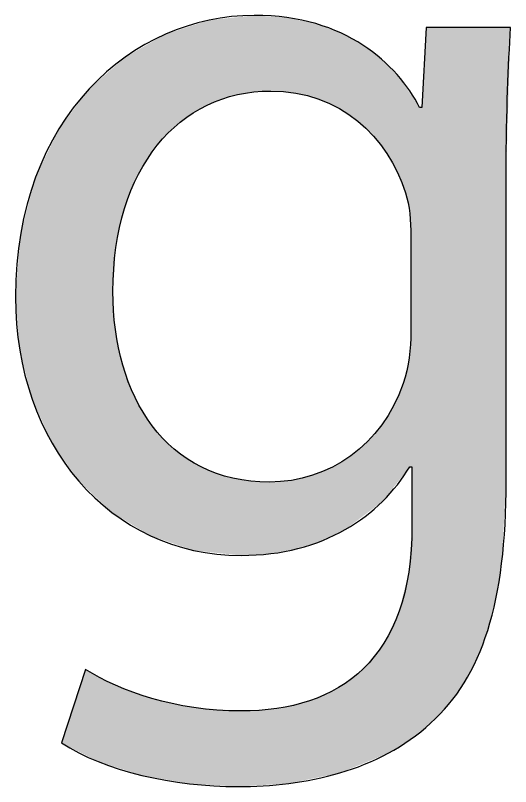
# Model space of a CAD drawing. Extents: x -102 to 434, y -1398 to -13.
# Drawn here: x -75.28 to -70.31, y -1180.09 to -1172.35 of the extents above; entities that cross this region are included whole.
import ezdxf

# ---------------------------------------------------------------- set-up
doc = ezdxf.new("R2010")
doc.units = 0
doc.layers.add('LAYER_1', color=7, linetype='CONTINUOUS')

# ---------------------------------------------------------------- blocks, each defined once
blk = doc.blocks.new('*U71')
at = {"layer": 'LAYER_1', "color": 250}
for points in [[(-73.0964, -1173.1555), (-73.2071, -1172.3813), (-73.0964, -1172.3697)], [(-73.0512, -1173.1426), (-73.0964, -1172.3697), (-73.0512, -1172.365)], [(-73.0479, -1173.1421), (-73.0512, -1172.365), (-73.0479, -1172.3647)], [(-73.0148, -1173.1367), (-73.0479, -1172.3647), (-73.0148, -1172.3612)], [(-72.9187, -1173.1208), (-73.0148, -1172.3612), (-72.9187, -1172.3511)], [(-72.8879, -1173.1158), (-72.9187, -1172.3511), (-72.8879, -1172.3479)], [(-72.8829, -1173.1155), (-72.8879, -1172.3479), (-72.8829, -1172.3474)], [(-72.7179, -1173.1067), (-72.7179, -1172.3583), (-72.7174, -1173.1067)], [(-72.7174, -1173.1067), (-72.7174, -1172.3583), (-72.6569, -1173.1117)], [(-72.6569, -1173.1117), (-72.6569, -1172.3623), (-72.5558, -1173.1201)], [(-72.5558, -1173.1201), (-72.5558, -1172.369), (-72.5351, -1173.1218)], [(-73.4945, -1173.3253), (-73.5333, -1172.4584), (-73.4945, -1172.4458)], [(-73.4911, -1173.3234), (-73.4945, -1172.4458), (-73.4911, -1172.4447)], [(-73.4878, -1173.3216), (-73.4911, -1172.4447), (-73.4878, -1172.4437)], [(-73.4154, -1173.2814), (-73.4878, -1172.4437), (-73.4154, -1172.4203)], [(-73.3551, -1173.2479), (-73.4154, -1172.4203), (-73.3551, -1172.4009)], [(-73.3364, -1173.2402), (-73.3551, -1172.4009), (-73.3364, -1172.3949)], [(-73.262, -1173.2095), (-73.3364, -1172.3949), (-73.262, -1172.3871)], [(-73.2071, -1173.1869), (-73.262, -1172.3871), (-73.2071, -1172.3813)], [(-72.5351, -1173.1218), (-72.5351, -1172.3734), (-72.5093, -1173.1239)], [(-72.5093, -1173.1239), (-72.5093, -1172.3788), (-72.4649, -1173.1276)], [(-72.4649, -1173.1276), (-72.4649, -1172.3881), (-72.444, -1173.133)], [(-72.444, -1173.133), (-72.444, -1172.3925), (-72.3292, -1173.1629)], [(-72.3292, -1173.1629), (-72.3292, -1172.4166), (-72.2981, -1173.171)], [(-72.2981, -1173.171), (-72.2981, -1172.4232), (-72.2662, -1173.1793)], [(-72.2662, -1173.1793), (-72.2662, -1172.4299), (-72.2343, -1173.1876)], [(-72.2343, -1173.1876), (-72.2343, -1172.4417), (-72.1948, -1173.2056)], [(-73.6856, -1173.4733), (-73.7457, -1172.5268), (-73.6856, -1172.5074)], [(-73.6249, -1173.4186), (-73.6856, -1172.5074), (-73.6249, -1172.4879)], [(-73.5566, -1173.3697), (-73.6249, -1172.4879), (-73.5566, -1172.4658)], [(-73.5333, -1173.3531), (-73.5566, -1172.4658), (-73.5333, -1172.4584)], [(-72.1948, -1173.2056), (-72.1948, -1172.4563), (-72.0985, -1173.2496)], [(-72.0985, -1173.2496), (-72.0985, -1172.4919), (-72.037, -1173.2777)], [(-72.037, -1173.2777), (-72.037, -1172.5146), (-72.027, -1173.2823)], [(-72.027, -1173.2823), (-72.027, -1172.5183), (-72.0223, -1173.2855)], [(-72.0223, -1173.2855), (-72.0223, -1172.5201), (-72.0124, -1173.2923)], [(-72.0124, -1173.2923), (-72.0124, -1172.5237), (-71.9701, -1173.3212)], [(-71.1564, -1179.4878), (-71.2003, -1173.2714), (-71.1564, -1172.4687)], [(-73.8562, -1173.651), (-73.907, -1172.612), (-73.8562, -1172.5831)], [(-73.8024, -1173.5909), (-73.8562, -1172.5831), (-73.8024, -1172.5525)], [(-73.7725, -1173.5574), (-73.8024, -1172.5525), (-73.7725, -1172.5354)], [(-73.7457, -1173.5273), (-73.7725, -1172.5354), (-73.7457, -1172.5268)], [(-71.9701, -1173.3212), (-71.9701, -1172.547), (-71.9137, -1173.3597)], [(-71.9137, -1173.3597), (-71.9137, -1172.5779), (-71.8436, -1173.4076)], [(-74.0115, -1173.885), (-74.0441, -1172.69), (-74.0115, -1172.6715)], [(-73.9994, -1173.864), (-74.0115, -1172.6715), (-73.9994, -1172.6646)], [(-73.9558, -1173.789), (-73.9994, -1172.6646), (-73.9558, -1172.6398)], [(-73.9255, -1173.7471), (-73.9558, -1172.6398), (-73.9255, -1172.6226)], [(-73.9112, -1173.7272), (-73.9255, -1172.6226), (-73.9112, -1172.6144)], [(-73.907, -1173.7214), (-73.9112, -1172.6144), (-73.907, -1172.612)], [(-71.8436, -1173.4076), (-71.8436, -1172.6165), (-71.7928, -1173.4562)], [(-71.7928, -1173.4562), (-71.7928, -1172.6444), (-71.7858, -1173.4628)], [(-71.7858, -1173.4628), (-71.7858, -1172.6496), (-71.747, -1173.5)], [(-71.747, -1173.5), (-71.747, -1172.679), (-71.685, -1173.5592)], [(-74.1203, -1174.1065), (-74.1779, -1172.7662), (-74.1203, -1172.7334)], [(-74.0794, -1174.0178), (-74.1203, -1172.7334), (-74.0794, -1172.7102)], [(-74.0441, -1173.941), (-74.0794, -1172.7102), (-74.0441, -1172.69)], [(-71.685, -1173.5592), (-71.685, -1172.7258), (-71.6056, -1173.6627)], [(-74.2346, -1174.4759), (-74.2714, -1172.8485), (-74.2346, -1172.8161)], [(-74.2028, -1174.3557), (-74.2346, -1172.8161), (-74.2028, -1172.7881)], [(-74.184, -1174.285), (-74.2028, -1172.7881), (-74.184, -1172.7716)], [(-74.1779, -1174.2678), (-74.184, -1172.7716), (-74.1779, -1172.7662)], [(-71.6056, -1173.6627), (-71.6056, -1172.7857), (-71.6015, -1173.6681)], [(-71.6015, -1173.6681), (-71.6015, -1172.7898), (-71.5952, -1173.6764)], [(-71.5952, -1173.6764), (-71.5952, -1172.7961), (-71.581, -1173.6948)], [(-71.581, -1173.6948), (-71.581, -1172.8101), (-71.5519, -1173.7328)], [(-74.3116, -1177.3366), (-74.4505, -1173.0062), (-74.3116, -1172.8839)], [(-74.3016, -1177.3427), (-74.3116, -1172.8839), (-74.3016, -1172.8751)], [(-74.3116, -1177.3366), (-74.3116, -1172.8839), (-74.3016, -1177.3427)], [(-74.2769, -1174.7582), (-74.3016, -1172.8751), (-74.2769, -1172.8533)], [(-74.2768, -1174.7577), (-74.2769, -1172.8533), (-74.2768, -1172.8533)], [(-74.2714, -1174.6789), (-74.2768, -1172.8533), (-74.2714, -1172.8485)], [(-71.5519, -1173.7328), (-71.5519, -1172.8392), (-71.5385, -1173.7569)], [(-71.5385, -1173.7569), (-71.5385, -1172.8526), (-71.4805, -1173.8608)], [(-71.4805, -1173.8608), (-71.4805, -1172.9103), (-71.4493, -1173.9167)], [(-71.4493, -1173.9167), (-71.4493, -1172.9414), (-71.4451, -1173.9242)], [(-71.4451, -1173.9242), (-71.4451, -1172.9475), (-71.4281, -1173.9679)], [(-71.4281, -1173.9679), (-71.4281, -1172.9722), (-71.3872, -1174.073)], [(-74.4505, -1177.2054), (-74.5394, -1173.0844), (-74.4505, -1173.0062)], [(-74.4505, -1177.2054), (-74.4505, -1173.0062), (-74.3116, -1177.3366)], [(-71.3872, -1174.073), (-71.3872, -1173.0317), (-71.3653, -1174.1292)], [(-71.3653, -1174.1292), (-71.3653, -1173.0635), (-71.3323, -1174.2846)], [(-74.5765, -1177.0865), (-74.6425, -1173.2208), (-74.5765, -1173.1335)], [(-74.5394, -1177.1215), (-74.5765, -1173.1335), (-74.5394, -1173.0844)], [(-74.5765, -1177.0865), (-74.5765, -1173.1335), (-74.5394, -1177.1215)], [(-74.5394, -1177.1215), (-74.5394, -1173.0844), (-74.4505, -1177.2054)], [(-71.3323, -1174.2846), (-71.3323, -1173.1115), (-71.3281, -1174.3044)], [(-71.3281, -1174.3044), (-71.3281, -1173.1176), (-71.3212, -1174.3368)], [(-71.3212, -1174.3368), (-71.3212, -1173.1276), (-71.3164, -1174.4395)], [(-71.3164, -1174.4395), (-71.3164, -1173.1347), (-71.3102, -1174.5691)], [(-74.6425, -1177.0242), (-74.8183, -1173.4536), (-74.6425, -1173.2208)], [(-74.6425, -1177.0242), (-74.6425, -1173.2208), (-74.5765, -1177.0865)], [(-74.8183, -1176.7747), (-74.8436, -1173.4871), (-74.8183, -1173.4536)], [(-74.8183, -1176.7747), (-74.8183, -1173.4536), (-74.6425, -1177.0242)], [(-74.8436, -1176.7388), (-74.9115, -1173.6276), (-74.8436, -1173.4871)], [(-74.8436, -1176.7388), (-74.8436, -1173.4871), (-74.8183, -1176.7747)], [(-74.9115, -1176.6427), (-75.0774, -1173.9714), (-74.9115, -1173.6276)], [(-74.9115, -1176.6427), (-74.9115, -1173.6276), (-74.8436, -1176.7388)], [(-75.0774, -1176.2771), (-75.1119, -1174.101), (-75.0774, -1173.9714)], [(-75.0774, -1176.2771), (-75.0774, -1173.9714), (-74.9115, -1176.6427)], [(-75.1119, -1176.2011), (-75.2274, -1174.5346), (-75.1119, -1174.101)], [(-75.1119, -1176.2011), (-75.1119, -1174.101), (-75.0774, -1176.2771)], [(-75.2274, -1175.7467), (-75.2371, -1174.652), (-75.2274, -1174.5346)], [(-75.2274, -1175.7467), (-75.2274, -1174.5346), (-75.1119, -1176.2011)], [(-75.2371, -1175.7084), (-75.2803, -1175.1737), (-75.2371, -1174.652)], [(-75.2371, -1175.7084), (-75.2371, -1174.652), (-75.2274, -1175.7467)], [(-74.3016, -1177.3427), (-74.3016, -1175.119), (-74.2769, -1177.3577)], [(-74.2769, -1177.3577), (-74.2769, -1175.5012), (-74.2768, -1177.3577)], [(-74.2768, -1177.3577), (-74.2768, -1175.5013), (-74.2714, -1177.361)], [(-74.2714, -1177.361), (-74.2714, -1175.5274), (-74.2346, -1177.3834)], [(-71.3102, -1176.8784), (-71.3164, -1175.6147), (-71.3102, -1175.5258)], [(-71.3164, -1176.8784), (-71.3212, -1175.6851), (-71.3164, -1175.6147)], [(-71.3212, -1176.8784), (-71.3281, -1175.7843), (-71.3212, -1175.6851)], [(-74.2346, -1177.3834), (-74.2346, -1175.7052), (-74.2028, -1177.4027)], [(-71.3323, -1176.8925), (-71.3653, -1175.947), (-71.3323, -1175.8027)], [(-71.3281, -1176.8871), (-71.3323, -1175.8027), (-71.3281, -1175.7843)], [(-74.2028, -1177.4027), (-74.2028, -1175.8588), (-74.184, -1177.4141)], [(-74.184, -1177.4141), (-74.184, -1175.9081), (-74.1779, -1177.4178)], [(-74.1779, -1177.4178), (-74.1779, -1175.9242), (-74.1203, -1177.4527)], [(-71.3653, -1176.9344), (-71.3872, -1176.0426), (-71.3653, -1175.947)], [(-74.1203, -1177.4527), (-74.1203, -1176.0759), (-74.0794, -1177.4776)], [(-71.3872, -1176.9622), (-71.4281, -1176.1387), (-71.3872, -1176.0426)], [(-71.4281, -1177.0141), (-71.4451, -1176.1787), (-71.4281, -1176.1387)], [(-74.0794, -1177.4776), (-74.0794, -1176.1837), (-74.0441, -1177.499)], [(-71.4493, -1177.0411), (-71.4805, -1176.262), (-71.4493, -1176.1886)], [(-71.4451, -1177.0357), (-71.4493, -1176.1886), (-71.4451, -1176.1787)], [(-74.0441, -1177.499), (-74.0441, -1176.2489), (-74.0115, -1177.5188)], [(-74.0115, -1177.5188), (-74.0115, -1176.3088), (-73.9994, -1177.5262)], [(-71.4805, -1177.0807), (-71.5385, -1176.3555), (-71.4805, -1176.262)], [(-73.9994, -1177.5262), (-73.9994, -1176.3313), (-73.9558, -1177.5526)], [(-73.9558, -1177.5526), (-73.9558, -1176.3956), (-73.9255, -1177.571)], [(-71.5519, -1177.1714), (-71.581, -1176.4242), (-71.5519, -1176.3772)], [(-71.5385, -1177.1544), (-71.5519, -1176.3772), (-71.5385, -1176.3555)], [(-73.9255, -1177.571), (-73.9255, -1176.4403), (-73.9112, -1177.5759)], [(-73.9112, -1177.5759), (-73.9112, -1176.4615), (-73.907, -1177.5773)], [(-73.907, -1177.5773), (-73.907, -1176.4677), (-73.8562, -1177.5945)], [(-71.6056, -1177.2343), (-71.685, -1176.5544), (-71.6056, -1176.462)], [(-71.6015, -1177.2312), (-71.6056, -1176.462), (-71.6015, -1176.4572)], [(-71.5952, -1177.2264), (-71.6015, -1176.4572), (-71.5952, -1176.447)], [(-71.581, -1177.2085), (-71.5952, -1176.447), (-71.581, -1176.4242)], [(-73.8562, -1177.5945), (-73.8562, -1176.528), (-73.8024, -1177.6127)], [(-73.8024, -1177.6127), (-73.8024, -1176.5918), (-73.7725, -1177.6228)], [(-73.7725, -1177.6228), (-73.7725, -1176.6202), (-73.7457, -1177.6319)], [(-71.747, -1177.341), (-71.7858, -1176.6597), (-71.747, -1176.6266)], [(-71.685, -1177.2942), (-71.747, -1176.6266), (-71.685, -1176.5544)], [(-73.7457, -1177.6319), (-73.7457, -1176.6457), (-73.6856, -1177.6523)], [(-73.6856, -1177.6523), (-73.6856, -1176.7027), (-73.6249, -1177.6728)], [(-71.7928, -1177.3756), (-71.8436, -1176.7089), (-71.7928, -1176.6656)], [(-71.7858, -1177.3704), (-71.7928, -1176.6656), (-71.7858, -1176.6597)], [(-73.6249, -1177.6728), (-73.6249, -1176.7481), (-73.5566, -1177.696)], [(-71.9137, -1177.4669), (-71.9701, -1176.8032), (-71.9137, -1176.7687)], [(-71.8436, -1177.414), (-71.9137, -1176.7687), (-71.8436, -1176.7089)], [(-73.5566, -1177.696), (-73.5566, -1176.7993), (-73.5333, -1177.7039)], [(-73.5333, -1177.7039), (-73.5333, -1176.8127), (-73.4945, -1177.717)], [(-73.4945, -1177.717), (-73.4945, -1176.835), (-73.4911, -1177.7182)], [(-73.4911, -1177.7182), (-73.4911, -1176.837), (-73.4878, -1177.7186)], [(-73.4878, -1177.7186), (-73.4878, -1176.839), (-73.4154, -1177.7263)], [(-72.037, -1177.5418), (-72.0985, -1176.8819), (-72.037, -1176.8442)], [(-72.027, -1177.5369), (-72.037, -1176.8442), (-72.027, -1176.838)], [(-72.0223, -1177.5347), (-72.027, -1176.838), (-72.0223, -1176.8352)], [(-72.0124, -1177.5299), (-72.0223, -1176.8352), (-72.0124, -1176.8291)], [(-71.9701, -1177.5095), (-72.0124, -1176.8291), (-71.9701, -1176.8032)], [(-73.4154, -1177.7263), (-73.4154, -1176.8806), (-73.3551, -1177.7328)], [(-73.3551, -1177.7328), (-73.3551, -1176.9062), (-73.3364, -1177.7348)], [(-73.3364, -1177.7348), (-73.3364, -1176.9141), (-73.262, -1177.7428)], [(-72.2343, -1177.6309), (-72.2662, -1176.9514), (-72.2343, -1176.9382)], [(-72.1948, -1177.6179), (-72.2343, -1176.9382), (-72.1948, -1176.9218)], [(-72.0985, -1177.5715), (-72.1948, -1176.9218), (-72.0985, -1176.8819)], [(-73.262, -1177.7428), (-73.262, -1176.9456), (-73.2071, -1177.7487)], [(-73.2071, -1177.7487), (-73.2071, -1176.9615), (-73.0964, -1177.7605)], [(-73.0964, -1177.7605), (-73.0964, -1176.9933), (-73.0512, -1177.7654)], [(-73.0512, -1177.7654), (-73.0512, -1177.0008), (-73.0479, -1177.7657)], [(-73.0479, -1177.7657), (-73.0479, -1177.0014), (-73.0148, -1177.7693)], [(-72.5093, -1177.712), (-72.5351, -1177.0175), (-72.5093, -1177.0154)], [(-72.4649, -1177.7036), (-72.5093, -1177.0154), (-72.4649, -1177.0047)], [(-72.444, -1177.6997), (-72.4649, -1177.0047), (-72.444, -1176.9997)], [(-72.3292, -1177.662), (-72.444, -1176.9997), (-72.3292, -1176.9721)], [(-72.2981, -1177.6518), (-72.3292, -1176.9721), (-72.2981, -1176.9646)], [(-72.2662, -1177.6413), (-72.2981, -1176.9646), (-72.2662, -1176.9514)], [(-72.7179, -1177.7513), (-72.7289, -1177.0327), (-72.7179, -1177.0319)], [(-72.7174, -1177.7513), (-72.7179, -1177.0319), (-72.7174, -1177.0318)], [(-72.6569, -1177.7399), (-72.7174, -1177.0318), (-72.6569, -1177.0271)], [(-72.5558, -1177.7208), (-72.6569, -1177.0271), (-72.5558, -1177.0191)], [(-72.5351, -1177.7169), (-72.5558, -1177.0191), (-72.5351, -1177.0175)], [(-71.2992, -1179.6043), (-71.3102, -1177.6271), (-71.2992, -1177.4723)], [(-71.3102, -1179.6132), (-71.3164, -1177.7134), (-71.3102, -1177.6271)], [(-71.3212, -1179.6213), (-71.3281, -1177.8783), (-71.3212, -1177.7819)], [(-71.3164, -1179.6183), (-71.3212, -1177.7819), (-71.3164, -1177.7134)], [(-71.3323, -1179.6281), (-71.3653, -1178.0723), (-71.3323, -1177.9373)], [(-71.3281, -1179.6255), (-71.3323, -1177.9373), (-71.3281, -1177.8783)], [(-71.3653, -1179.6486), (-71.3872, -1178.1617), (-71.3653, -1178.0723)], [(-71.3872, -1179.6621), (-71.4281, -1178.3287), (-71.3872, -1178.1617)], [(-71.4281, -1179.6874), (-71.4451, -1178.3644), (-71.4281, -1178.3287)], [(-71.4493, -1179.7006), (-71.4805, -1178.4388), (-71.4493, -1178.3732)], [(-71.4451, -1179.6979), (-71.4493, -1178.3732), (-71.4451, -1178.3644)], [(-71.4805, -1179.7199), (-71.5385, -1178.5605), (-71.4805, -1178.4388)], [(-71.5385, -1179.7558), (-71.5519, -1178.5887), (-71.5385, -1178.5605)], [(-71.5519, -1179.7612), (-71.581, -1178.6499), (-71.5519, -1178.5887)], [(-71.6056, -1179.7831), (-71.685, -1178.7792), (-71.6056, -1178.6805)], [(-71.6015, -1179.7814), (-71.6056, -1178.6805), (-71.6015, -1178.6754)], [(-71.5952, -1179.7788), (-71.6015, -1178.6754), (-71.5952, -1178.6675)], [(-71.581, -1179.7731), (-71.5952, -1178.6675), (-71.581, -1178.6499)], [(-71.685, -1179.8153), (-71.747, -1178.8564), (-71.685, -1178.7792)], [(-71.747, -1179.8405), (-71.7858, -1178.9047), (-71.747, -1178.8564)], [(-74.5765, -1179.7745), (-74.6425, -1179.114), (-74.5765, -1178.9131)], [(-74.5765, -1179.7745), (-74.5765, -1178.9131), (-74.5394, -1179.7936)], [(-74.5394, -1179.7936), (-74.5394, -1178.9326), (-74.4505, -1179.8393)], [(-71.8436, -1179.8798), (-71.9137, -1179.0024), (-71.8436, -1178.9488)], [(-71.7928, -1179.8591), (-71.8436, -1178.9488), (-71.7928, -1178.91)], [(-71.7858, -1179.8563), (-71.7928, -1178.91), (-71.7858, -1178.9047)], [(-74.4505, -1179.8393), (-74.4505, -1178.9795), (-74.3116, -1179.883)], [(-71.9137, -1179.9083), (-71.9701, -1179.0455), (-71.9137, -1179.0024)], [(-74.3116, -1179.883), (-74.3116, -1179.0528), (-74.3016, -1179.8861)], [(-74.3016, -1179.8861), (-74.3016, -1179.058), (-74.2769, -1179.8939)], [(-74.2769, -1179.8939), (-74.2769, -1179.0711), (-74.2768, -1179.8939)], [(-74.2768, -1179.8939), (-74.2768, -1179.0711), (-74.2714, -1179.8956)], [(-74.2714, -1179.8956), (-74.2714, -1179.073), (-74.2346, -1179.9071)], [(-74.2346, -1179.9071), (-74.2346, -1179.0865), (-74.2028, -1179.9171)], [(-74.2028, -1179.9171), (-74.2028, -1179.0981), (-74.184, -1179.923)], [(-74.184, -1179.923), (-74.184, -1179.1049), (-74.1779, -1179.9249)], [(-72.037, -1179.9554), (-72.0985, -1179.1245), (-72.037, -1179.0966)], [(-72.027, -1179.9534), (-72.037, -1179.0966), (-72.027, -1179.0889)], [(-72.0223, -1179.9524), (-72.027, -1179.0889), (-72.0223, -1179.0854)], [(-72.0124, -1179.9483), (-72.0223, -1179.0854), (-72.0124, -1179.0778)], [(-71.9701, -1179.9312), (-72.0124, -1179.0778), (-71.9701, -1179.0455)], [(-74.6425, -1179.7405), (-74.8183, -1179.65), (-74.6425, -1179.114)], [(-74.6425, -1179.7405), (-74.6425, -1179.114), (-74.5765, -1179.7745)], [(-74.1779, -1179.9249), (-74.1779, -1179.1071), (-74.1203, -1179.943)], [(-74.1203, -1179.943), (-74.1203, -1179.1281), (-74.0794, -1179.9558)], [(-74.0794, -1179.9558), (-74.0794, -1179.1431), (-74.0441, -1179.9669)], [(-74.0441, -1179.9669), (-74.0441, -1179.156), (-74.0115, -1179.9772)], [(-74.0115, -1179.9772), (-74.0115, -1179.1678), (-73.9994, -1179.9793)], [(-73.9994, -1179.9793), (-73.9994, -1179.1723), (-73.9558, -1179.987)], [(-72.1948, -1179.988), (-72.2343, -1179.1861), (-72.1948, -1179.1682)], [(-72.0985, -1179.9681), (-72.1948, -1179.1682), (-72.0985, -1179.1245)], [(-73.9558, -1179.987), (-73.9558, -1179.1881), (-73.9255, -1179.9923)], [(-73.9255, -1179.9923), (-73.9255, -1179.1992), (-73.9112, -1179.9948)], [(-73.9112, -1179.9948), (-73.9112, -1179.2044), (-73.907, -1179.9956)], [(-73.907, -1179.9956), (-73.907, -1179.2053), (-73.8562, -1180.0045)], [(-73.8562, -1180.0045), (-73.8562, -1179.2164), (-73.8024, -1180.014)], [(-73.8024, -1180.014), (-73.8024, -1179.2281), (-73.7725, -1180.0193)], [(-73.7725, -1180.0193), (-73.7725, -1179.2346), (-73.7457, -1180.024)], [(-73.7457, -1180.024), (-73.7457, -1179.2404), (-73.6856, -1180.0346)], [(-73.6856, -1180.0346), (-73.6856, -1179.2535), (-73.6249, -1180.0452)], [(-72.4649, -1180.0438), (-72.5093, -1179.2715), (-72.4649, -1179.261)], [(-72.444, -1180.0395), (-72.4649, -1179.261), (-72.444, -1179.2561)], [(-72.3292, -1180.0158), (-72.444, -1179.2561), (-72.3292, -1179.2292)], [(-72.2981, -1180.0093), (-72.3292, -1179.2292), (-72.2981, -1179.2151)], [(-72.2662, -1180.0027), (-72.2981, -1179.2151), (-72.2662, -1179.2006)], [(-72.2343, -1179.9962), (-72.2662, -1179.2006), (-72.2343, -1179.1861)], [(-73.6249, -1180.0452), (-73.6249, -1179.2667), (-73.5566, -1180.0573)], [(-73.5566, -1180.0573), (-73.5566, -1179.2816), (-73.5333, -1180.0614)], [(-73.5333, -1180.0614), (-73.5333, -1179.2866), (-73.4945, -1180.0636)], [(-73.4945, -1180.0636), (-73.4945, -1179.2951), (-73.4911, -1180.0639)], [(-73.4911, -1180.0639), (-73.4911, -1179.2958), (-73.4878, -1180.064)], [(-73.4878, -1180.064), (-73.4878, -1179.2966), (-73.4154, -1180.0683)], [(-73.4154, -1180.0683), (-73.4154, -1179.3018), (-73.3551, -1180.0718)], [(-73.3551, -1180.0718), (-73.3551, -1179.3062), (-73.3364, -1180.0729)], [(-73.3364, -1180.0729), (-73.3364, -1179.3076), (-73.262, -1180.0773)], [(-73.262, -1180.0773), (-73.262, -1179.313), (-73.2071, -1180.0805)], [(-73.2071, -1180.0805), (-73.2071, -1179.317), (-73.0964, -1180.087)], [(-73.0964, -1180.087), (-73.0964, -1179.325), (-73.0512, -1180.0897)], [(-73.0512, -1180.0897), (-73.0512, -1179.3283), (-73.0479, -1180.0899)], [(-72.9187, -1180.0819), (-73.0148, -1179.3309), (-72.9187, -1179.3243)], [(-72.8879, -1180.08), (-72.9187, -1179.3243), (-72.8879, -1179.3221)], [(-72.8829, -1180.0797), (-72.8879, -1179.3221), (-72.8829, -1179.3218)], [(-72.7289, -1180.0702), (-72.8829, -1179.3218), (-72.7289, -1179.3111)], [(-72.7179, -1180.0695), (-72.7289, -1179.3111), (-72.7179, -1179.3103)], [(-72.7174, -1180.0695), (-72.7179, -1179.3103), (-72.7174, -1179.3103)], [(-72.6569, -1180.0658), (-72.7174, -1179.3103), (-72.6569, -1179.3061)], [(-72.5558, -1180.0595), (-72.6569, -1179.3061), (-72.5558, -1179.2824)], [(-72.5351, -1180.0583), (-72.5558, -1179.2824), (-72.5351, -1179.2775)], [(-72.5093, -1180.053), (-72.5351, -1179.2775), (-72.5093, -1179.2715)]]:
    blk.add_solid(points, dxfattribs=at)
at = {"layer": 'LAYER_1', "color": 250, "extrusion": (0, 0, -1)}
for points in [[(73.0964, -1173.1555), (73.0964, -1172.3697), (73.0512, -1173.1426)], [(73.0512, -1173.1426), (73.0512, -1172.365), (73.0479, -1173.1421)], [(73.0479, -1173.1421), (73.0479, -1172.3647), (73.0148, -1173.1367)], [(73.0148, -1173.1367), (73.0148, -1172.3612), (72.9187, -1173.1208)], [(72.9187, -1173.1208), (72.9187, -1172.3511), (72.8879, -1173.1158)], [(72.8879, -1173.1158), (72.8879, -1172.3479), (72.8829, -1173.1155)], [(72.8829, -1173.1155), (72.8829, -1172.3474), (72.7289, -1173.1073)], [(72.7289, -1173.1073), (72.8829, -1172.3474), (72.7289, -1172.3576)], [(72.7289, -1173.1073), (72.7289, -1172.3576), (72.7179, -1173.1067)], [(72.7179, -1173.1067), (72.7289, -1172.3576), (72.7179, -1172.3583)], [(72.7174, -1173.1067), (72.7179, -1172.3583), (72.7174, -1172.3583)], [(72.6569, -1173.1117), (72.7174, -1172.3583), (72.6569, -1172.3623)], [(72.5558, -1173.1201), (72.6569, -1172.3623), (72.5558, -1172.369)], [(72.5351, -1173.1218), (72.5558, -1172.369), (72.5351, -1172.3734)], [(73.4945, -1173.3253), (73.4945, -1172.4458), (73.4911, -1173.3234)], [(73.4911, -1173.3234), (73.4911, -1172.4447), (73.4878, -1173.3216)], [(73.4878, -1173.3216), (73.4878, -1172.4437), (73.4154, -1173.2814)], [(73.4154, -1173.2814), (73.4154, -1172.4203), (73.3551, -1173.2479)], [(73.3551, -1173.2479), (73.3551, -1172.4009), (73.3364, -1173.2402)], [(73.3364, -1173.2402), (73.3364, -1172.3949), (73.262, -1173.2095)], [(73.262, -1173.2095), (73.262, -1172.3871), (73.2071, -1173.1869)], [(73.2071, -1173.1869), (73.2071, -1172.3813), (73.0964, -1173.1555)], [(72.5093, -1173.1239), (72.5351, -1172.3734), (72.5093, -1172.3788)], [(72.4649, -1173.1276), (72.5093, -1172.3788), (72.4649, -1172.3881)], [(72.444, -1173.133), (72.4649, -1172.3881), (72.444, -1172.3925)], [(72.3292, -1173.1629), (72.444, -1172.3925), (72.3292, -1172.4166)], [(72.2981, -1173.171), (72.3292, -1172.4166), (72.2981, -1172.4232)], [(72.2662, -1173.1793), (72.2981, -1172.4232), (72.2662, -1172.4299)], [(72.2343, -1173.1876), (72.2662, -1172.4299), (72.2343, -1172.4417)], [(72.1948, -1173.2056), (72.2343, -1172.4417), (72.1948, -1172.4563)], [(73.6856, -1173.4733), (73.6856, -1172.5074), (73.6249, -1173.4186)], [(73.6249, -1173.4186), (73.6249, -1172.4879), (73.5566, -1173.3697)], [(73.5566, -1173.3697), (73.5566, -1172.4658), (73.5333, -1173.3531)], [(73.5333, -1173.3531), (73.5333, -1172.4584), (73.4945, -1173.3253)], [(72.0985, -1173.2496), (72.1948, -1172.4563), (72.0985, -1172.4919)], [(72.037, -1173.2777), (72.0985, -1172.4919), (72.037, -1172.5146)], [(72.027, -1173.2823), (72.037, -1172.5146), (72.027, -1172.5183)], [(72.0223, -1173.2855), (72.027, -1172.5183), (72.0223, -1172.5201)], [(72.0124, -1173.2923), (72.0223, -1172.5201), (72.0124, -1172.5237)], [(71.9701, -1173.3212), (72.0124, -1172.5237), (71.9701, -1172.547)], [(71.1564, -1179.4878), (71.1564, -1172.4687), (71.1123, -1179.4519)], [(71.1123, -1179.4519), (71.1564, -1172.4687), (71.1123, -1172.4687)], [(71.1123, -1179.4519), (71.1123, -1172.4687), (70.9313, -1179.265)], [(70.9313, -1179.265), (71.1123, -1172.4687), (70.9313, -1172.4687)], [(70.9313, -1179.265), (70.9313, -1172.4687), (70.7756, -1179.049)], [(70.7756, -1179.049), (70.9313, -1172.4687), (70.7756, -1172.4687)], [(70.7756, -1179.049), (70.7756, -1172.4687), (70.645, -1178.8019)], [(70.645, -1178.8019), (70.7756, -1172.4687), (70.645, -1172.4687)], [(70.645, -1178.8019), (70.645, -1172.4687), (70.539, -1178.5214)], [(70.539, -1178.5214), (70.645, -1172.4687), (70.539, -1172.4687)], [(70.539, -1178.5214), (70.539, -1172.4687), (70.4573, -1178.2053)], [(70.4573, -1178.2053), (70.539, -1172.4687), (70.4573, -1172.4687)], [(70.4573, -1178.2053), (70.4573, -1172.4687), (70.3994, -1177.8514)], [(70.3994, -1177.8514), (70.4573, -1172.4687), (70.3994, -1172.4687)], [(70.3994, -1177.8514), (70.3994, -1172.4687), (70.3535, -1177.0217)], [(70.3535, -1177.0217), (70.3994, -1172.4687), (70.3535, -1172.4687)], [(70.3535, -1173.9314), (70.3535, -1172.4687), (70.3096, -1172.4687)], [(73.8562, -1173.651), (73.8562, -1172.5831), (73.8024, -1173.5909)], [(73.8024, -1173.5909), (73.8024, -1172.5525), (73.7725, -1173.5574)], [(73.7725, -1173.5574), (73.7725, -1172.5354), (73.7457, -1173.5273)], [(73.7457, -1173.5273), (73.7457, -1172.5268), (73.6856, -1173.4733)], [(71.9137, -1173.3597), (71.9701, -1172.547), (71.9137, -1172.5779)], [(71.8436, -1173.4076), (71.9137, -1172.5779), (71.8436, -1172.6165)], [(74.0115, -1173.885), (74.0115, -1172.6715), (73.9994, -1173.864)], [(73.9994, -1173.864), (73.9994, -1172.6646), (73.9558, -1173.789)], [(73.9558, -1173.789), (73.9558, -1172.6398), (73.9255, -1173.7471)], [(73.9255, -1173.7471), (73.9255, -1172.6226), (73.9112, -1173.7272)], [(73.9112, -1173.7272), (73.9112, -1172.6144), (73.907, -1173.7214)], [(73.907, -1173.7214), (73.907, -1172.612), (73.8562, -1173.651)], [(71.7928, -1173.4562), (71.8436, -1172.6165), (71.7928, -1172.6444)], [(71.7858, -1173.4628), (71.7928, -1172.6444), (71.7858, -1172.6496)], [(71.747, -1173.5), (71.7858, -1172.6496), (71.747, -1172.679)], [(71.685, -1173.5592), (71.747, -1172.679), (71.685, -1172.7258)], [(74.1203, -1174.1065), (74.1203, -1172.7334), (74.0794, -1174.0178)], [(74.0794, -1174.0178), (74.0794, -1172.7102), (74.0441, -1173.941)], [(74.0441, -1173.941), (74.0441, -1172.69), (74.0115, -1173.885)], [(71.6056, -1173.6627), (71.685, -1172.7258), (71.6056, -1172.7857)], [(74.2346, -1174.4759), (74.2346, -1172.8161), (74.2028, -1174.3557)], [(74.2028, -1174.3557), (74.2028, -1172.7881), (74.184, -1174.285)], [(74.184, -1174.285), (74.184, -1172.7716), (74.1779, -1174.2678)], [(74.1779, -1174.2678), (74.1779, -1172.7662), (74.1203, -1174.1065)], [(71.6015, -1173.6681), (71.6056, -1172.7857), (71.6015, -1172.7898)], [(71.5952, -1173.6764), (71.6015, -1172.7898), (71.5952, -1172.7961)], [(71.581, -1173.6948), (71.5952, -1172.7961), (71.581, -1172.8101)], [(71.5519, -1173.7328), (71.581, -1172.8101), (71.5519, -1172.8392)], [(74.3016, -1175.119), (74.3016, -1172.8751), (74.2769, -1174.7582)], [(74.2769, -1174.7582), (74.2769, -1172.8533), (74.2768, -1174.7577)], [(74.2768, -1174.7577), (74.2768, -1172.8533), (74.2714, -1174.6789)], [(74.2714, -1174.6789), (74.2714, -1172.8485), (74.2346, -1174.4759)], [(71.5385, -1173.7569), (71.5519, -1172.8392), (71.5385, -1172.8526)], [(71.4805, -1173.8608), (71.5385, -1172.8526), (71.4805, -1172.9103)], [(71.4493, -1173.9167), (71.4805, -1172.9103), (71.4493, -1172.9414)], [(71.4451, -1173.9242), (71.4493, -1172.9414), (71.4451, -1172.9475)], [(71.4281, -1173.9679), (71.4451, -1172.9475), (71.4281, -1172.9722)], [(71.3872, -1174.073), (71.4281, -1172.9722), (71.3872, -1173.0317)], [(71.3653, -1174.1292), (71.3872, -1173.0317), (71.3653, -1173.0635)], [(71.3323, -1174.2846), (71.3653, -1173.0635), (71.3323, -1173.1115)], [(71.3281, -1174.3044), (71.3323, -1173.1115), (71.3281, -1173.1176)], [(71.3212, -1174.3368), (71.3281, -1173.1176), (71.3212, -1173.1276)], [(71.3164, -1174.4395), (71.3212, -1173.1276), (71.3164, -1173.1347)], [(71.3102, -1174.5691), (71.3164, -1173.1347), (71.3102, -1173.1436)], [(71.3102, -1176.8784), (71.3102, -1173.1436), (71.2992, -1176.8784)], [(71.2992, -1176.8784), (71.3102, -1173.1436), (71.2992, -1173.1597)], [(71.2992, -1179.6043), (71.2992, -1173.1597), (71.2224, -1179.5416)], [(71.2224, -1179.5416), (71.2992, -1173.1597), (71.2224, -1173.2714)], [(71.2224, -1179.5416), (71.2224, -1173.2714), (71.2003, -1179.5236)], [(71.2003, -1179.5236), (71.2224, -1173.2714), (71.2003, -1173.2714)], [(71.2003, -1179.5236), (71.2003, -1173.2714), (71.1564, -1179.4878)], [(74.2769, -1177.3577), (74.3016, -1175.119), (74.2769, -1175.5012)], [(74.2768, -1177.3577), (74.2769, -1175.5012), (74.2768, -1175.5013)], [(74.2714, -1177.361), (74.2768, -1175.5013), (74.2714, -1175.5274)], [(74.2346, -1177.3834), (74.2714, -1175.5274), (74.2346, -1175.7052)], [(71.3164, -1176.8784), (71.3164, -1175.6147), (71.3102, -1176.8784)], [(71.3212, -1176.8784), (71.3212, -1175.6851), (71.3164, -1176.8784)], [(74.2028, -1177.4027), (74.2346, -1175.7052), (74.2028, -1175.8588)], [(71.3323, -1176.8925), (71.3323, -1175.8027), (71.3281, -1176.8871)], [(71.3281, -1176.8871), (71.3281, -1175.7843), (71.3212, -1176.8784)], [(74.184, -1177.4141), (74.2028, -1175.8588), (74.184, -1175.9081)], [(74.1779, -1177.4178), (74.184, -1175.9081), (74.1779, -1175.9242)], [(74.1203, -1177.4527), (74.1779, -1175.9242), (74.1203, -1176.0759)], [(71.3653, -1176.9344), (71.3653, -1175.947), (71.3323, -1176.8925)], [(74.0794, -1177.4776), (74.1203, -1176.0759), (74.0794, -1176.1837)], [(71.3872, -1176.9622), (71.3872, -1176.0426), (71.3653, -1176.9344)], [(71.4281, -1177.0141), (71.4281, -1176.1387), (71.3872, -1176.9622)], [(74.0441, -1177.499), (74.0794, -1176.1837), (74.0441, -1176.2489)], [(71.4493, -1177.0411), (71.4493, -1176.1886), (71.4451, -1177.0357)], [(71.4451, -1177.0357), (71.4451, -1176.1787), (71.4281, -1177.0141)], [(74.0115, -1177.5188), (74.0441, -1176.2489), (74.0115, -1176.3088)], [(73.9994, -1177.5262), (74.0115, -1176.3088), (73.9994, -1176.3313)], [(71.4805, -1177.0807), (71.4805, -1176.262), (71.4493, -1177.0411)], [(73.9558, -1177.5526), (73.9994, -1176.3313), (73.9558, -1176.3956)], [(73.9255, -1177.571), (73.9558, -1176.3956), (73.9255, -1176.4403)], [(71.5519, -1177.1714), (71.5519, -1176.3772), (71.5385, -1177.1544)], [(71.5385, -1177.1544), (71.5385, -1176.3555), (71.4805, -1177.0807)], [(73.9112, -1177.5759), (73.9255, -1176.4403), (73.9112, -1176.4615)], [(73.907, -1177.5773), (73.9112, -1176.4615), (73.907, -1176.4677)], [(73.8562, -1177.5945), (73.907, -1176.4677), (73.8562, -1176.528)], [(71.6056, -1177.2343), (71.6056, -1176.462), (71.6015, -1177.2312)], [(71.6015, -1177.2312), (71.6015, -1176.4572), (71.5952, -1177.2264)], [(71.5952, -1177.2264), (71.5952, -1176.447), (71.581, -1177.2085)], [(71.581, -1177.2085), (71.581, -1176.4242), (71.5519, -1177.1714)], [(73.8024, -1177.6127), (73.8562, -1176.528), (73.8024, -1176.5918)], [(73.7725, -1177.6228), (73.8024, -1176.5918), (73.7725, -1176.6202)], [(73.7457, -1177.6319), (73.7725, -1176.6202), (73.7457, -1176.6457)], [(71.747, -1177.341), (71.747, -1176.6266), (71.685, -1177.2942)], [(71.685, -1177.2942), (71.685, -1176.5544), (71.6056, -1177.2343)], [(73.6856, -1177.6523), (73.7457, -1176.6457), (73.6856, -1176.7027)], [(73.6249, -1177.6728), (73.6856, -1176.7027), (73.6249, -1176.7481)], [(71.7928, -1177.3756), (71.7928, -1176.6656), (71.7858, -1177.3704)], [(71.7858, -1177.3704), (71.7858, -1176.6597), (71.747, -1177.341)], [(73.5566, -1177.696), (73.6249, -1176.7481), (73.5566, -1176.7993)], [(71.9137, -1177.4669), (71.9137, -1176.7687), (71.8436, -1177.414)], [(71.8436, -1177.414), (71.8436, -1176.7089), (71.7928, -1177.3756)], [(73.5333, -1177.7039), (73.5566, -1176.7993), (73.5333, -1176.8127)], [(73.4945, -1177.717), (73.5333, -1176.8127), (73.4945, -1176.835)], [(73.4911, -1177.7182), (73.4945, -1176.835), (73.4911, -1176.837)], [(73.4878, -1177.7186), (73.4911, -1176.837), (73.4878, -1176.839)], [(73.4154, -1177.7263), (73.4878, -1176.839), (73.4154, -1176.8806)], [(72.037, -1177.5418), (72.037, -1176.8442), (72.027, -1177.5369)], [(72.027, -1177.5369), (72.027, -1176.838), (72.0223, -1177.5347)], [(72.0223, -1177.5347), (72.0223, -1176.8352), (72.0124, -1177.5299)], [(72.0124, -1177.5299), (72.0124, -1176.8291), (71.9701, -1177.5095)], [(71.9701, -1177.5095), (71.9701, -1176.8032), (71.9137, -1177.4669)], [(73.3551, -1177.7328), (73.4154, -1176.8806), (73.3551, -1176.9062)], [(73.3364, -1177.7348), (73.3551, -1176.9062), (73.3364, -1176.9141)], [(73.262, -1177.7428), (73.3364, -1176.9141), (73.262, -1176.9456)], [(72.2343, -1177.6309), (72.2343, -1176.9382), (72.1948, -1177.6179)], [(72.1948, -1177.6179), (72.1948, -1176.9218), (72.0985, -1177.5715)], [(72.0985, -1177.5715), (72.0985, -1176.8819), (72.037, -1177.5418)], [(73.2071, -1177.7487), (73.262, -1176.9456), (73.2071, -1176.9615)], [(73.0964, -1177.7605), (73.2071, -1176.9615), (73.0964, -1176.9933)], [(73.0512, -1177.7654), (73.0964, -1176.9933), (73.0512, -1177.0008)], [(73.0479, -1177.7657), (73.0512, -1177.0008), (73.0479, -1177.0014)], [(73.0148, -1177.7693), (73.0479, -1177.0014), (73.0148, -1177.0068)], [(73.0148, -1177.7693), (73.0148, -1177.0068), (72.9187, -1177.7635)], [(72.9187, -1177.7635), (73.0148, -1177.0068), (72.9187, -1177.0227)], [(72.5093, -1177.712), (72.5093, -1177.0154), (72.4649, -1177.7036)], [(72.4649, -1177.7036), (72.4649, -1177.0047), (72.444, -1177.6997)], [(72.444, -1177.6997), (72.444, -1176.9997), (72.3292, -1177.662)], [(72.3292, -1177.662), (72.3292, -1176.9721), (72.2981, -1177.6518)], [(72.2981, -1177.6518), (72.2981, -1176.9646), (72.2662, -1177.6413)], [(72.2662, -1177.6413), (72.2662, -1176.9514), (72.2343, -1177.6309)], [(72.9187, -1177.7635), (72.9187, -1177.0227), (72.8879, -1177.7616)], [(72.8879, -1177.7616), (72.9187, -1177.0227), (72.8879, -1177.0243)], [(72.8879, -1177.7616), (72.8879, -1177.0243), (72.8829, -1177.7613)], [(72.8829, -1177.7613), (72.8879, -1177.0243), (72.8829, -1177.0246)], [(72.8829, -1177.7613), (72.8829, -1177.0246), (72.7289, -1177.752)], [(72.7289, -1177.752), (72.8829, -1177.0246), (72.7289, -1177.0327)], [(72.7289, -1177.752), (72.7289, -1177.0327), (72.7179, -1177.7513)], [(72.7179, -1177.7513), (72.7179, -1177.0319), (72.7174, -1177.7513)], [(72.7174, -1177.7513), (72.7174, -1177.0318), (72.6569, -1177.7399)], [(72.6569, -1177.7399), (72.6569, -1177.0271), (72.5558, -1177.7208)], [(72.5558, -1177.7208), (72.5558, -1177.0191), (72.5351, -1177.7169)], [(72.5351, -1177.7169), (72.5351, -1177.0175), (72.5093, -1177.712)], [(71.3102, -1179.6132), (71.3102, -1177.6271), (71.2992, -1179.6043)], [(71.3212, -1179.6213), (71.3212, -1177.7819), (71.3164, -1179.6183)], [(71.3164, -1179.6183), (71.3164, -1177.7134), (71.3102, -1179.6132)], [(71.3323, -1179.6281), (71.3323, -1177.9373), (71.3281, -1179.6255)], [(71.3281, -1179.6255), (71.3281, -1177.8783), (71.3212, -1179.6213)], [(71.3653, -1179.6486), (71.3653, -1178.0723), (71.3323, -1179.6281)], [(71.3872, -1179.6621), (71.3872, -1178.1617), (71.3653, -1179.6486)], [(71.4281, -1179.6874), (71.4281, -1178.3287), (71.3872, -1179.6621)], [(71.4493, -1179.7006), (71.4493, -1178.3732), (71.4451, -1179.6979)], [(71.4451, -1179.6979), (71.4451, -1178.3644), (71.4281, -1179.6874)], [(71.4805, -1179.7199), (71.4805, -1178.4388), (71.4493, -1179.7006)], [(71.5385, -1179.7558), (71.5385, -1178.5605), (71.4805, -1179.7199)], [(71.5519, -1179.7612), (71.5519, -1178.5887), (71.5385, -1179.7558)], [(71.6056, -1179.7831), (71.6056, -1178.6805), (71.6015, -1179.7814)], [(71.6015, -1179.7814), (71.6015, -1178.6754), (71.5952, -1179.7788)], [(71.5952, -1179.7788), (71.5952, -1178.6675), (71.581, -1179.7731)], [(71.581, -1179.7731), (71.581, -1178.6499), (71.5519, -1179.7612)], [(71.685, -1179.8153), (71.685, -1178.7792), (71.6056, -1179.7831)], [(71.747, -1179.8405), (71.747, -1178.8564), (71.685, -1179.8153)], [(74.5394, -1179.7936), (74.5765, -1178.9131), (74.5394, -1178.9326)], [(74.4505, -1179.8393), (74.5394, -1178.9326), (74.4505, -1178.9795)], [(71.8436, -1179.8798), (71.8436, -1178.9488), (71.7928, -1179.8591)], [(71.7928, -1179.8591), (71.7928, -1178.91), (71.7858, -1179.8563)], [(71.7858, -1179.8563), (71.7858, -1178.9047), (71.747, -1179.8405)], [(74.3116, -1179.883), (74.4505, -1178.9795), (74.3116, -1179.0528)], [(71.9137, -1179.9083), (71.9137, -1179.0024), (71.8436, -1179.8798)], [(74.3016, -1179.8861), (74.3116, -1179.0528), (74.3016, -1179.058)], [(74.2769, -1179.8939), (74.3016, -1179.058), (74.2769, -1179.0711)], [(74.2768, -1179.8939), (74.2769, -1179.0711), (74.2768, -1179.0711)], [(74.2714, -1179.8956), (74.2768, -1179.0711), (74.2714, -1179.073)], [(74.2346, -1179.9071), (74.2714, -1179.073), (74.2346, -1179.0865)], [(74.2028, -1179.9171), (74.2346, -1179.0865), (74.2028, -1179.0981)], [(74.184, -1179.923), (74.2028, -1179.0981), (74.184, -1179.1049)], [(74.1779, -1179.9249), (74.184, -1179.1049), (74.1779, -1179.1071)], [(72.037, -1179.9554), (72.037, -1179.0966), (72.027, -1179.9534)], [(72.027, -1179.9534), (72.027, -1179.0889), (72.0223, -1179.9524)], [(72.0223, -1179.9524), (72.0223, -1179.0854), (72.0124, -1179.9483)], [(72.0124, -1179.9483), (72.0124, -1179.0778), (71.9701, -1179.9312)], [(71.9701, -1179.9312), (71.9701, -1179.0455), (71.9137, -1179.9083)], [(74.1203, -1179.943), (74.1779, -1179.1071), (74.1203, -1179.1281)], [(74.0794, -1179.9558), (74.1203, -1179.1281), (74.0794, -1179.1431)], [(74.0441, -1179.9669), (74.0794, -1179.1431), (74.0441, -1179.156)], [(74.0115, -1179.9772), (74.0441, -1179.156), (74.0115, -1179.1678)], [(73.9994, -1179.9793), (74.0115, -1179.1678), (73.9994, -1179.1723)], [(73.9558, -1179.987), (73.9994, -1179.1723), (73.9558, -1179.1881)], [(72.1948, -1179.988), (72.1948, -1179.1682), (72.0985, -1179.9681)], [(72.0985, -1179.9681), (72.0985, -1179.1245), (72.037, -1179.9554)], [(73.9255, -1179.9923), (73.9558, -1179.1881), (73.9255, -1179.1992)], [(73.9112, -1179.9948), (73.9255, -1179.1992), (73.9112, -1179.2044)], [(73.907, -1179.9956), (73.9112, -1179.2044), (73.907, -1179.2053)], [(73.8562, -1180.0045), (73.907, -1179.2053), (73.8562, -1179.2164)], [(73.8024, -1180.014), (73.8562, -1179.2164), (73.8024, -1179.2281)], [(73.7725, -1180.0193), (73.8024, -1179.2281), (73.7725, -1179.2346)], [(73.7457, -1180.024), (73.7725, -1179.2346), (73.7457, -1179.2404)], [(73.6856, -1180.0346), (73.7457, -1179.2404), (73.6856, -1179.2535)], [(73.6249, -1180.0452), (73.6856, -1179.2535), (73.6249, -1179.2667)], [(72.4649, -1180.0438), (72.4649, -1179.261), (72.444, -1180.0395)], [(72.444, -1180.0395), (72.444, -1179.2561), (72.3292, -1180.0158)], [(72.3292, -1180.0158), (72.3292, -1179.2292), (72.2981, -1180.0093)], [(72.2981, -1180.0093), (72.2981, -1179.2151), (72.2662, -1180.0027)], [(72.2662, -1180.0027), (72.2662, -1179.2006), (72.2343, -1179.9962)], [(72.2343, -1179.9962), (72.2343, -1179.1861), (72.1948, -1179.988)], [(73.5566, -1180.0573), (73.6249, -1179.2667), (73.5566, -1179.2816)], [(73.5333, -1180.0614), (73.5566, -1179.2816), (73.5333, -1179.2866)], [(73.4945, -1180.0636), (73.5333, -1179.2866), (73.4945, -1179.2951)], [(73.4911, -1180.0639), (73.4945, -1179.2951), (73.4911, -1179.2958)], [(73.4878, -1180.064), (73.4911, -1179.2958), (73.4878, -1179.2966)], [(73.4154, -1180.0683), (73.4878, -1179.2966), (73.4154, -1179.3018)], [(73.3551, -1180.0718), (73.4154, -1179.3018), (73.3551, -1179.3062)], [(73.3364, -1180.0729), (73.3551, -1179.3062), (73.3364, -1179.3076)], [(73.262, -1180.0773), (73.3364, -1179.3076), (73.262, -1179.313)], [(73.2071, -1180.0805), (73.262, -1179.313), (73.2071, -1179.317)], [(73.0964, -1180.087), (73.2071, -1179.317), (73.0964, -1179.325)], [(73.0512, -1180.0897), (73.0964, -1179.325), (73.0512, -1179.3283)], [(73.0479, -1180.0899), (73.0512, -1179.3283), (73.0479, -1179.3285)], [(73.0479, -1180.0899), (73.0479, -1179.3285), (73.0148, -1180.0879)], [(73.0148, -1180.0879), (73.0479, -1179.3285), (73.0148, -1179.3309)], [(73.0148, -1180.0879), (73.0148, -1179.3309), (72.9187, -1180.0819)], [(72.9187, -1180.0819), (72.9187, -1179.3243), (72.8879, -1180.08)], [(72.8879, -1180.08), (72.8879, -1179.3221), (72.8829, -1180.0797)], [(72.8829, -1180.0797), (72.8829, -1179.3218), (72.7289, -1180.0702)], [(72.7289, -1180.0702), (72.7289, -1179.3111), (72.7179, -1180.0695)], [(72.7179, -1180.0695), (72.7179, -1179.3103), (72.7174, -1180.0695)], [(72.7174, -1180.0695), (72.7174, -1179.3103), (72.6569, -1180.0658)], [(72.6569, -1180.0658), (72.6569, -1179.3061), (72.5558, -1180.0595)], [(72.5558, -1180.0595), (72.5558, -1179.2824), (72.5351, -1180.0583)], [(72.5351, -1180.0583), (72.5351, -1179.2775), (72.5093, -1180.053)], [(72.5093, -1180.053), (72.5093, -1179.2715), (72.4649, -1180.0438)]]:
    blk.add_solid(points, dxfattribs=at)
blk = doc.blocks.new('BLOCK_13')
at = {"layer": 'LAYER_1'}
for points, knots in [([(-70.3096, -1172.4687), (-70.3315, -1172.8535), (-70.3535, -1173.2824), (-70.3535, -1173.9314), (-70.3535, -1173.9314), (-70.3535, -1177.0217), (-70.3535, -1177.0217), (-70.3535, -1178.2423), (-70.5953, -1178.9902), (-71.1123, -1179.4519), (-71.6292, -1179.9359), (-72.377, -1180.0899), (-73.0479, -1180.0899), (-73.6858, -1180.0899), (-74.3896, -1179.9359), (-74.8183, -1179.65), (-74.8183, -1179.65), (-74.5765, -1178.9131), (-74.5765, -1178.9131), (-74.2246, -1179.1329), (-73.6747, -1179.3309), (-73.0148, -1179.3309), (-72.0251, -1179.3309), (-71.2992, -1178.8138), (-71.2992, -1177.4723), (-71.2992, -1177.4723), (-71.2992, -1176.8784), (-71.2992, -1176.8784), (-71.2992, -1176.8784), (-71.3212, -1176.8784), (-71.3212, -1176.8784), (-71.6182, -1177.3734), (-72.1901, -1177.7693), (-73.0148, -1177.7693), (-74.3345, -1177.7693), (-75.2803, -1176.6476), (-75.2803, -1175.1737), (-75.2803, -1173.3706), (-74.1037, -1172.3474), (-72.8829, -1172.3474), (-71.9591, -1172.3474), (-71.4532, -1172.8314), (-71.2224, -1173.2714), (-71.2224, -1173.2714), (-71.2003, -1173.2714), (-71.2003, -1173.2714), (-71.2003, -1173.2714), (-71.1564, -1172.4687), (-71.1564, -1172.4687), (-71.1564, -1172.4687), (-70.3096, -1172.4687), (-70.3096, -1172.4687)], [0, 0, 0, 0, 1, 1, 1, 2, 2, 2, 3, 3, 3, 4, 4, 4, 5, 5, 5, 6, 6, 6, 7, 7, 7, 8, 8, 8, 9, 9, 9, 10, 10, 10, 11, 11, 11, 12, 12, 12, 13, 13, 13, 14, 14, 14, 15, 15, 15, 16, 16, 16, 17, 17, 17, 17]), ([(-71.3102, -1174.5691), (-71.3102, -1174.4041), (-71.3212, -1174.2611), (-71.3653, -1174.1292), (-71.5412, -1173.5683), (-72.014, -1173.1067), (-72.7179, -1173.1067), (-73.6417, -1173.1067), (-74.3016, -1173.8873), (-74.3016, -1175.119), (-74.3016, -1176.1639), (-73.7736, -1177.0327), (-72.7289, -1177.0327), (-72.1351, -1177.0327), (-71.5961, -1176.6586), (-71.3872, -1176.0426), (-71.3323, -1175.8779), (-71.3102, -1175.6909), (-71.3102, -1175.5258), (-71.3102, -1175.5258), (-71.3102, -1174.5691), (-71.3102, -1174.5691)], [0, 0, 0, 0, 1, 1, 1, 2, 2, 2, 3, 3, 3, 4, 4, 4, 5, 5, 5, 6, 6, 6, 7, 7, 7, 7])]:
    blk.add_open_spline(points, degree=3, knots=knots, dxfattribs=at)
at = {"layer": 'LAYER_1', "color": 250}
blk.add_blockref('*U71', (0, 0), dxfattribs=at)

msp = doc.modelspace()

# ---------------------------------------------------------------- block references
at = {"layer": 'LAYER_1'}
msp.add_blockref('BLOCK_13', (0, 0), dxfattribs=at)

doc.saveas('drawing.dxf')
